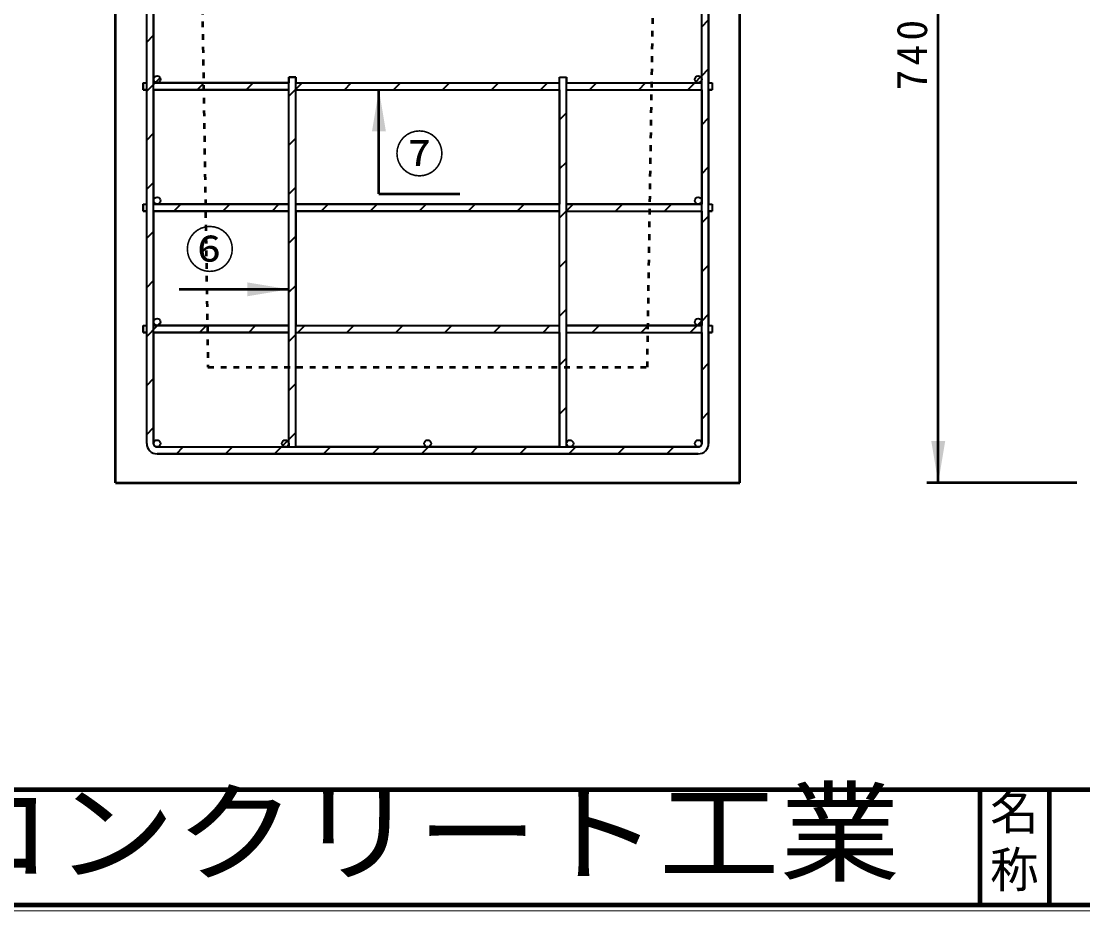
# Model space of a CAD drawing. Units: millimetres, scale not verified. Extents: x 100 to 4105, y 100 to 2870.
# Drawn here: x 1091 to 2009, y 100 to 870 of the extents above; entities that cross this region are included whole.
import ezdxf
from ezdxf.enums import TextEntityAlignment as Align

# ---------------------------------------------------------------- set-up
doc = ezdxf.new("R2010")
doc.units = ezdxf.units.MM
doc.header["$LTSCALE"] = 5
doc.linetypes.add('USER1', pattern=[2.2, 1, -1.2])
doc.layers.add('V-nasSTD', color=7, linetype='Continuous', lineweight=35)
doc.styles.add('ＭＳ ゴシック', font='')
doc.styles.get('ＭＳ ゴシック').set_extended_font_data('MS Gothic')

msp = doc.modelspace()

# ---------------------------------------------------------------- hatches: boundary and pattern name
at = {"layer": 'V-nasSTD'}
for points in [[(1406.402, 774.244), (1400.402, 810.244), (1394.402, 774.244)], [(1286.529, 631.591), (1322.529, 637.591), (1286.529, 643.591)], [(1878.106, 506.244), (1884.106, 470.244), (1890.106, 506.244)]]:
    msp.add_hatch(color=256, dxfattribs=at).paths.add_polyline_path(points)

# ---------------------------------------------------------------- linework, layer by layer
at = {"layer": 'V-nasSTD', "linetype": 'USER1', "lineweight": 50}
for p, q in [((1242.529, 1210.244), (1252.529, 570.244)), ((1632.529, 570.244), (1642.529, 1210.244)), ((1252.529, 570.244), (1632.529, 570.244))]:
    msp.add_line(p, q, dxfattribs=at)
at = {"layer": 'V-nasSTD', "lineweight": 50}
for p, q in [((1884.106, 470.244), (1884.106, 1210.244)), ((1172.529, 470.244), (1172.529, 1198.244)), ((1712.529, 470.244), (1712.529, 1198.244)), ((1400.402, 720.244), (1400.402, 810.244)), ((1400.402, 720.244), (1470.402, 720.244)), ((1227.529, 637.591), (1322.529, 637.591)), ((1172.529, 470.244), (1712.529, 470.244)), ((2004.106, 470.244), (1874.106, 470.244))]:
    msp.add_line(p, q, dxfattribs=at)
at = {"layer": 'V-nasSTD'}
for p, q in [((1199.529, 504.244), (1199.529, 1188.244)), ((1199.529, 816.244), (1199.529, 1188.244)), ((1205.529, 504.244), (1205.529, 1188.244)), ((1679.529, 504.244), (1679.529, 1188.244)), ((1685.529, 504.244), (1685.529, 1188.244)), ((1685.529, 1188.244), (1685.529, 816.244)), ((1205.529, 929.244), (1205.529, 819.244)), ((1679.529, 819.244), (1679.529, 929.244)), ((1679.529, 864.725), (1685.529, 870.725)), ((1199.529, 851.416), (1205.529, 857.416)), ((1679.529, 822.299), (1685.529, 828.299)), ((1205.529, 816.244), (1205.529, 819.244)), ((1205.529, 819.244), (1205.529, 816.244)), ((1207.13, 816.59), (1211.183, 820.643)), ((1322.529, 501.244), (1322.529, 821.244)), ((1322.529, 821.244), (1328.529, 821.244)), ((1328.529, 821.244), (1322.529, 821.244)), ((1322.529, 821.244), (1322.529, 816.244)), ((1322.529, 816.244), (1322.529, 821.244)), ((1322.529, 821.244), (1328.529, 821.244)), ((1328.529, 501.244), (1328.529, 821.244)), ((1328.529, 816.244), (1328.529, 821.244)), ((1328.529, 821.244), (1328.529, 816.244)), ((1556.529, 501.244), (1556.529, 821.244)), ((1556.529, 821.244), (1562.529, 821.244)), ((1556.529, 816.244), (1556.529, 821.244)), ((1556.529, 821.244), (1562.529, 821.244)), ((1562.529, 501.244), (1562.529, 821.244)), ((1562.529, 821.244), (1562.529, 816.244)), ((1674.381, 817.15), (1678.623, 821.393)), ((1679.529, 816.244), (1679.529, 819.244)), ((1196.529, 816.244), (1196.529, 810.244)), ((1196.529, 816.244), (1199.529, 816.244)), ((1196.529, 810.244), (1196.529, 816.244)), ((1196.529, 816.244), (1199.529, 816.244)), ((1196.529, 810.244), (1199.529, 810.244)), ((1199.529, 810.244), (1196.529, 810.244)), ((1199.529, 808.989), (1206.784, 816.244)), ((1199.529, 711.244), (1199.529, 810.244)), ((1322.529, 816.244), (1205.529, 816.244)), ((1208.529, 816.244), (1205.529, 816.244)), ((1205.529, 816.244), (1208.529, 816.244)), ((1205.529, 810.244), (1322.529, 810.244)), ((1248.779, 810.244), (1205.529, 810.244)), ((1205.529, 810.244), (1205.529, 714.244)), ((1208.529, 816.244), (1248.685, 816.244)), ((1243.211, 810.244), (1249.211, 816.244)), ((1248.685, 816.244), (1322.529, 816.244)), ((1322.529, 810.244), (1248.779, 810.244)), ((1285.637, 810.244), (1291.637, 816.244)), ((1322.529, 804.71), (1334.064, 816.244)), ((1322.529, 711.244), (1322.529, 810.244)), ((1328.529, 816.244), (1556.529, 816.244)), ((1328.529, 816.244), (1556.529, 816.244)), ((1328.529, 810.244), (1556.529, 810.244)), ((1328.529, 810.244), (1556.529, 810.244)), ((1328.529, 711.244), (1328.529, 810.244)), ((1370.49, 810.244), (1376.49, 816.244)), ((1412.916, 810.244), (1418.916, 816.244)), ((1455.343, 810.244), (1461.343, 816.244)), ((1497.769, 810.244), (1503.769, 816.244)), ((1540.196, 810.244), (1546.196, 816.244)), ((1556.529, 810.244), (1556.529, 711.244)), ((1562.529, 816.244), (1679.529, 816.244)), ((1562.529, 816.244), (1636.373, 816.244)), ((1562.529, 810.244), (1679.529, 810.244)), ((1562.529, 711.244), (1562.529, 810.244)), ((1562.529, 810.244), (1636.279, 810.244)), ((1582.622, 810.244), (1588.622, 816.244)), ((1625.048, 810.244), (1631.048, 816.244)), ((1636.279, 810.244), (1679.529, 810.244)), ((1636.373, 816.244), (1676.529, 816.244)), ((1667.475, 810.244), (1673.475, 816.244)), ((1676.529, 816.244), (1679.529, 816.244)), ((1679.529, 810.244), (1679.529, 714.244)), ((1685.529, 816.244), (1688.529, 816.244)), ((1685.529, 816.244), (1688.529, 816.244)), ((1685.529, 810.244), (1688.529, 810.244)), ((1688.529, 810.244), (1685.529, 810.244)), ((1685.529, 810.244), (1685.529, 711.244)), ((1688.529, 816.244), (1688.529, 810.244)), ((1688.529, 816.244), (1688.529, 810.244)), ((1556.529, 784.151), (1562.529, 790.151)), ((1679.529, 779.872), (1685.529, 785.872)), ((1199.529, 766.563), (1205.529, 772.563)), ((1322.529, 762.284), (1328.529, 768.284)), ((1556.529, 741.725), (1562.529, 747.725)), ((1679.529, 737.446), (1685.529, 743.446)), ((1199.529, 724.136), (1205.529, 730.136)), ((1322.529, 719.857), (1328.529, 725.857)), ((1196.529, 711.244), (1196.529, 705.244)), ((1196.529, 711.244), (1199.529, 711.244)), ((1196.529, 705.244), (1196.529, 711.244)), ((1196.529, 711.244), (1199.529, 711.244)), ((1205.529, 714.244), (1205.529, 711.244)), ((1322.529, 711.244), (1205.529, 711.244)), ((1208.529, 711.244), (1205.529, 711.244)), ((1205.529, 711.244), (1208.529, 711.244)), ((1208.529, 711.244), (1250.326, 711.244)), ((1223.064, 705.244), (1229.064, 711.244)), ((1250.326, 711.244), (1322.529, 711.244)), ((1265.49, 705.244), (1271.49, 711.244)), ((1307.916, 705.244), (1313.916, 711.244)), ((1328.529, 711.244), (1556.529, 711.244)), ((1556.529, 711.244), (1328.529, 711.244)), ((1350.343, 705.244), (1356.343, 711.244)), ((1392.769, 705.244), (1398.769, 711.244)), ((1435.196, 705.244), (1441.196, 711.244)), ((1477.622, 705.244), (1483.622, 711.244)), ((1520.048, 705.244), (1526.048, 711.244)), ((1556.529, 699.299), (1568.475, 711.244)), ((1562.529, 711.244), (1679.529, 711.244)), ((1634.732, 711.244), (1562.529, 711.244)), ((1604.901, 705.244), (1610.901, 711.244)), ((1676.529, 711.244), (1634.732, 711.244)), ((1647.328, 705.244), (1653.328, 711.244)), ((1676.529, 711.244), (1679.529, 711.244)), ((1679.529, 711.244), (1676.529, 711.244)), ((1679.529, 714.244), (1679.529, 711.244)), ((1685.529, 711.244), (1688.529, 711.244)), ((1685.529, 711.244), (1688.529, 711.244)), ((1688.529, 711.244), (1688.529, 705.244)), ((1688.529, 711.244), (1688.529, 705.244)), ((1196.529, 705.244), (1199.529, 705.244)), ((1199.529, 705.244), (1196.529, 705.244)), ((1199.529, 606.244), (1199.529, 705.244)), ((1205.529, 705.244), (1322.529, 705.244)), ((1250.42, 705.244), (1205.529, 705.244)), ((1205.529, 705.244), (1205.529, 609.244)), ((1322.529, 705.244), (1250.42, 705.244)), ((1322.529, 606.244), (1322.529, 705.244)), ((1328.529, 705.244), (1556.529, 705.244)), ((1556.529, 705.244), (1328.529, 705.244)), ((1328.529, 705.244), (1328.529, 606.244)), ((1556.529, 606.244), (1556.529, 705.244)), ((1562.529, 705.244), (1679.529, 705.244)), ((1562.529, 606.244), (1562.529, 705.244)), ((1562.529, 705.244), (1634.639, 705.244)), ((1634.639, 705.244), (1679.529, 705.244)), ((1679.529, 705.244), (1679.529, 609.244)), ((1679.529, 695.019), (1685.529, 701.019)), ((1685.529, 705.244), (1688.529, 705.244)), ((1688.529, 705.244), (1685.529, 705.244)), ((1685.529, 705.244), (1685.529, 606.244)), ((1199.529, 681.71), (1205.529, 687.71)), ((1322.529, 677.431), (1328.529, 683.431)), ((1556.529, 656.872), (1562.529, 662.872)), ((1679.529, 652.593), (1685.529, 658.593)), ((1199.529, 639.284), (1205.529, 645.284)), ((1322.529, 635.004), (1328.529, 641.004)), ((1556.529, 614.446), (1562.529, 620.446)), ((1679.529, 610.167), (1685.529, 616.167)), ((1196.529, 606.244), (1196.529, 600.244)), ((1196.529, 606.244), (1199.529, 606.244)), ((1196.529, 600.244), (1196.529, 606.244)), ((1196.529, 606.244), (1199.529, 606.244)), ((1199.529, 596.857), (1208.916, 606.244)), ((1205.529, 609.244), (1205.529, 606.244)), ((1322.529, 606.244), (1205.529, 606.244)), ((1205.529, 606.244), (1208.529, 606.244)), ((1205.529, 606.244), (1208.529, 606.244)), ((1208.529, 606.244), (1251.967, 606.244)), ((1208.945, 606.273), (1211.5, 608.828)), ((1245.343, 600.244), (1251.343, 606.244)), ((1251.967, 606.244), (1322.529, 606.244)), ((1287.769, 600.244), (1293.769, 606.244)), ((1328.529, 606.244), (1556.529, 606.244)), ((1328.529, 606.244), (1556.529, 606.244)), ((1330.196, 600.244), (1336.196, 606.244)), ((1372.622, 600.244), (1378.622, 606.244)), ((1415.048, 600.244), (1421.048, 606.244)), ((1457.475, 600.244), (1463.475, 606.244)), ((1499.901, 600.244), (1505.901, 606.244)), ((1542.328, 600.244), (1548.328, 606.244)), ((1562.529, 606.244), (1679.529, 606.244)), ((1633.092, 606.244), (1562.529, 606.244)), ((1584.754, 600.244), (1590.754, 606.244)), ((1627.18, 600.244), (1633.18, 606.244)), ((1676.529, 606.244), (1633.092, 606.244)), ((1669.607, 600.244), (1675.607, 606.244)), ((1675.718, 606.356), (1679.418, 610.055)), ((1676.529, 606.244), (1679.529, 606.244)), ((1679.529, 606.244), (1676.529, 606.244)), ((1679.529, 609.244), (1679.529, 606.244)), ((1685.529, 606.244), (1688.529, 606.244)), ((1685.529, 606.244), (1688.529, 606.244)), ((1688.529, 606.244), (1688.529, 600.244)), ((1688.529, 606.244), (1688.529, 600.244)), ((1196.529, 600.244), (1199.529, 600.244)), ((1199.529, 600.244), (1196.529, 600.244)), ((1199.529, 504.244), (1199.529, 600.244)), ((1205.529, 600.244), (1322.529, 600.244)), ((1252.06, 600.244), (1205.529, 600.244)), ((1205.529, 600.244), (1205.529, 504.244)), ((1322.529, 600.244), (1252.06, 600.244)), ((1322.529, 570.244), (1322.529, 600.244)), ((1322.529, 592.578), (1328.529, 598.578)), ((1328.529, 600.244), (1556.529, 600.244)), ((1328.529, 570.244), (1328.529, 600.244)), ((1328.529, 600.244), (1556.529, 600.244)), ((1556.529, 600.244), (1556.529, 570.244)), ((1556.529, 600.244), (1556.529, 570.244)), ((1562.529, 600.244), (1679.529, 600.244)), ((1562.529, 570.244), (1562.529, 600.244)), ((1562.529, 600.244), (1632.998, 600.244)), ((1562.529, 570.244), (1562.529, 600.244)), ((1632.998, 600.244), (1679.529, 600.244)), ((1679.529, 600.244), (1679.529, 504.244)), ((1685.529, 600.244), (1688.529, 600.244)), ((1688.529, 600.244), (1685.529, 600.244)), ((1685.529, 600.244), (1685.529, 504.244)), ((1322.529, 504.244), (1322.529, 570.244)), ((1328.529, 501.244), (1328.529, 570.244)), ((1556.529, 572.019), (1562.529, 578.019)), ((1556.529, 570.244), (1556.529, 501.244)), ((1562.529, 504.244), (1562.529, 570.244)), ((1679.529, 567.74), (1685.529, 573.74)), ((1199.529, 554.431), (1205.529, 560.431)), ((1322.529, 550.151), (1328.529, 556.151)), ((1556.529, 529.593), (1562.529, 535.593)), ((1679.529, 525.314), (1685.529, 531.314)), ((1199.529, 512.004), (1205.529, 518.004)), ((1317.181, 502.377), (1321.396, 506.592)), ((1322.529, 507.725), (1328.529, 513.725)), ((1208.529, 501.244), (1676.529, 501.244)), ((1208.529, 501.244), (1319.529, 501.244)), ((1225.196, 495.244), (1231.196, 501.244)), ((1267.622, 495.244), (1273.622, 501.244)), ((1310.048, 495.244), (1316.048, 501.244)), ((1322.529, 501.244), (1319.529, 501.244)), ((1319.529, 501.244), (1322.529, 501.244)), ((1322.529, 504.244), (1322.529, 501.244)), ((1322.529, 501.244), (1322.529, 504.244)), ((1442.529, 501.244), (1328.529, 501.244)), ((1352.475, 495.244), (1358.475, 501.244)), ((1394.901, 495.244), (1400.901, 501.244)), ((1437.328, 495.244), (1443.328, 501.244)), ((1556.529, 501.244), (1442.529, 501.244)), ((1443.483, 501.4), (1445.373, 503.29)), ((1479.754, 495.244), (1485.754, 501.244)), ((1522.18, 495.244), (1528.18, 501.244)), ((1562.529, 501.244), (1562.529, 504.244)), ((1562.529, 501.244), (1562.529, 504.244)), ((1565.529, 501.244), (1562.529, 501.244)), ((1564.607, 495.244), (1570.607, 501.244)), ((1676.529, 501.244), (1565.529, 501.244)), ((1607.033, 495.244), (1613.033, 501.244)), ((1649.46, 495.244), (1655.46, 501.244)), ((1208.529, 495.244), (1676.529, 495.244)), ((1676.529, 495.244), (1208.529, 495.244))]:
    msp.add_line(p, q, dxfattribs=at)
at = {"layer": 'V-nasSTD', "lineweight": 100}
for p, q in [((105, 205), (4100, 205)), ((1920, 205), (1920, 105)), ((1980, 205), (1980, 105)), ((105, 105), (4100, 105))]:
    msp.add_line(p, q, dxfattribs=at)
at = {"layer": 'V-nasSTD', "lineweight": 13}
msp.add_lwpolyline([(100, 100), (100, 2870), (4105, 2870), (4105, 100)], close=True, dxfattribs=at)
at = {"layer": 'V-nasSTD'}
for centre in [(1208.529, 819.244), (1208.529, 819.244), (1676.529, 819.244), (1676.529, 819.244), (1208.529, 714.244), (1208.529, 714.244), (1676.529, 714.244), (1676.529, 714.244), (1208.529, 609.244), (1208.529, 609.244), (1676.529, 609.244), (1676.529, 609.244), (1208.529, 504.244), (1208.529, 504.244), (1319.529, 504.244), (1319.529, 504.244), (1442.529, 504.244), (1442.529, 504.244), (1565.529, 504.244), (1565.529, 504.244), (1676.529, 504.244), (1676.529, 504.244)]:
    msp.add_circle(centre, 3, dxfattribs=at)
for centre, radius, start, end in [((1208.529, 504.244), 9, 180, 270), ((1208.529, 504.244), 9, 180, 270), ((1208.529, 504.244), 3, 180, 270), ((1208.529, 504.244), 3, 180, 270), ((1676.529, 504.244), 3, 270, 0), ((1676.529, 504.244), 9, 270, 0), ((1676.529, 504.244), 9, 270, 0), ((1676.529, 504.244), 3, 270, 0)]:
    msp.add_arc(centre, radius, start, end, dxfattribs=at)

# ---------------------------------------------------------------- texts
at = {"layer": 'V-nasSTD', "style": 'ＭＳ ゴシック'}
for s, height, p in [('⑦', 31.67, (1413.802, 770.444)), ('⑥', 31.67, (1232.529, 687.791)), ('名', 30.79, (1928.982, 200.999)), ('称', 30.79, (1928.976, 151.01))]:
    msp.add_text(s, height=height, dxfattribs=at).set_placement(p, align=Align.TOP_LEFT)
at = {"layer": 'V-nasSTD', "style": 'ＭＳ ゴシック', "width": 1.1}
msp.add_text('株式会社船生コンクリート工業', height=69.65, dxfattribs=at).set_placement((388.279, 202.55), align=Align.TOP_LEFT)
at = {"layer": 'V-nasSTD', "insert": (1848.106, 809.644), "char_height": 26.39, "attachment_point": 1, "rotation": 90, "style": 'ＭＳ ゴシック'}
msp.add_mtext('\\T1.2;740', dxfattribs=at)

doc.saveas('drawing.dxf')
